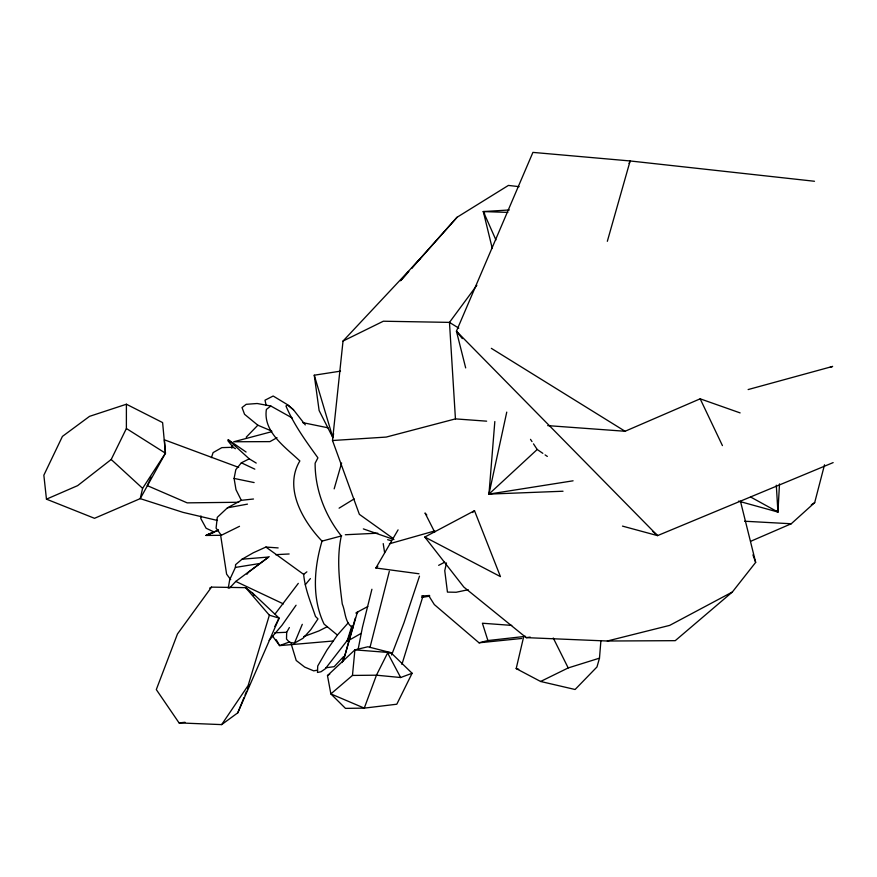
<?xml version="1.0" encoding="UTF-8"?>
<svg xmlns="http://www.w3.org/2000/svg" width="877" height="877" viewBox="0 0 877 877"><rect width="100%" height="100%" fill="white"/><g stroke="black" fill="none" stroke-linecap="round" stroke-linejoin="round"><path stroke-width="1.32" d="M46.459 499.166L77.636 485.639L111.193 459.493L126.387 428.513L126.398 404.231L89.553 416.345L62.42 436.406L43.85 475.202L46.459 499.166L94.508 518.307L140.232 498.629L165.446 453.201L164.416 439.826L238.654 467.386M289.377 627.537L286.68 632.273L286.505 639.059L289.531 642.392L294.475 643.093L302.949 638.335L310.842 629.609L317.978 618.91L315.49 616.454C310.853 602.631 304.999 589.048 303.65 574.369L265.917 547.051L253.278 552.784L242.052 559.208L235.584 564.656L235.398 567.43L229.686 579.752L228.261 588.226M200.986 515.95L200.844 518.614L206.095 528.228L214.426 532.175L205.974 535.452L221.3 535.299L239.509 526.31M738.5 501.14L777.932 512.036L779.5 483.907M563.023 491.23L488.96 494.102L494.825 421.541M523.646 636.845L516.191 668.592L540.605 681.473L575.093 689.497L596.974 666.958L599.484 658.156L600.888 640.901M412.102 673.262L400.657 677.526L387.623 652.948L376.452 675.191L364.273 708.123L330.859 693.904L352.466 675.433L354.9 649.868L367.858 646.777L390.89 652.663L412.102 673.262L396.799 704.22L364.273 708.123L345.472 708.375L330.859 693.904L327.472 675.586L354.9 649.868L390.89 652.663L388.204 653.003M393.071 538.445L359.362 514.339L332.504 440.517L343.028 341.054L419.776 259.175L457.06 217.266L508.408 185.42L519.151 186.658M340.517 371.146L314.262 375.203L319.118 410.535L332.854 437.656L333.611 433.698M358.244 648.783L362.42 627.362L371.914 589.256M253.497 499.013L241.318 500.318L235.99 489.684L234.093 478.425L235.814 469.655L241.361 462.815L249.243 458.835L256.227 463.067M573.087 480.804L488.96 494.102L506.753 412.113M446.481 562.957L444.76 570.686L447.445 592.107L456.172 592.26L468.186 589.728M126.398 404.231L162.607 422.582L165.446 453.201L142.6 488.336L140.232 498.629L183.008 512.365L217.485 520.478M369.962 647.555L389.322 571.322M342.216 662.508L343.685 656.478L334.192 666.673L325.74 667.792M292.26 418L270.785 405.996L266.378 409.449C262.914 431.977 285.562 447.38 299.857 460.951C283.545 488.116 302.839 521.015 322.012 541.12C314.043 567.912 311.664 598.278 324.095 624.106L337.404 635.069L326.902 650.131L317.726 666.005L317.474 672.451L320.993 671.76L325.268 668.811L348.717 638.555M750.624 541.317L791.24 523.766L814.678 502.642L824.523 464.788M343.225 661.083L357.432 612.08M344.716 656.139L355.262 618.208M607.333 241.307L630.135 160.962L814.492 181.265M231.857 448.235L232.613 445.648M334.17 488.851L341.624 462.99M245.648 587.656L269.36 615.194L248.158 685.474L221.662 724.61L179.061 722.9L156.303 689.585L177.472 633.961L211.532 587.119L245.648 587.656L252.795 593.269L279.116 618.121L237.777 712.826L221.662 724.61M351.907 625.816L347.018 641.372L361.214 633.347M348.268 639.706L352.28 626.912M401.907 664.426L422.999 596.042M419.502 576.156L403.99 622.747L391.624 654.976M246.075 452.017L228.239 439.772L227.91 440.758L233.107 447.281L235.398 448.728M211.412 457.651L213.1 452.609L221.848 447.632L233.107 447.281M237.777 712.826L243.981 697.61M245.023 695.077L246.569 691.273M247.61 688.741L249.156 684.937M294.475 643.093L302.291 624.325M629.083 163.484L630.135 160.962L532.92 152.39L456.435 331.188L465.676 367.912M151.228 477.22L147.215 485.595L187.196 502.861L238.708 502.269M274.852 626.474L279.116 618.121L269.36 615.194M418.976 573.777L375.882 567.989L398.07 529.872M296.064 605.229L281.966 625.312L269.129 640.353M275.104 613.966L298.301 583.369M476.847 285.277L449.473 322.385L455.437 418.888L386.22 437.075L332.504 440.517M246.93 574.271L248.597 572.155L268.121 557.443M424.797 537.042L500.438 576.606L474.501 510.699L424.797 537.042L463.812 587.042L526.211 637.634L607.301 641.01L675.246 640.67L732.361 592.008L755.667 562.387L740.473 501.271M305.284 584.762L310.392 578.579M337.404 635.069L348.213 622.845M356.314 613.681L358.123 611.642M400.581 280.64L408.781 271.442L400.625 280.64M457.06 217.266L411.51 268.373L419.776 259.175M229.533 588.094L235.781 581.429L269.206 556.621M246.196 437.228L257.849 425.213L271.727 431.067M241.318 500.318L227.439 507.816L217.299 517.331L216.082 528.118L221.3 535.299M472.539 512.541L474.501 510.699M488.96 494.102L537.206 449.495L542.83 453.343M375.871 568.011L377.812 566.235M303.65 574.369L306.862 571.848M811.313 504.823L814.678 502.642M327.472 675.586L329.719 674.172M339.092 508.167L354.165 498.892M277.022 437.711L269.919 441.624L233.731 441.767L271.673 431.703M355.985 612.859L367.781 606.544M209.658 588.116L211.532 587.119M732.361 592.008L669.699 625.378L607.301 641.01M438.653 565.336L444.716 562.201M327.231 626.704L318.866 630.947L303.672 636.625M343.028 341.054L383.326 321.223L449.473 322.385L458.781 328.151M540.605 681.473L568.197 667.934L599.484 658.156M547.719 425.619L625.071 431.265L700.175 398.816L740.122 412.903M205.974 535.452L218.505 530.19M207.18 534.762L218.461 530.048M833.15 462.607L657.542 535.617L622.484 526.112M289.75 641.832L279.62 645.625L272.276 635.726M830.081 367.353L832.635 366.422L748.136 389.563M389.454 543.773L434.762 530.925M322.012 541.12L341.734 535.847M429.226 596.481L434.312 604.56L479.039 642.808L487.897 640.55L525.608 636.34M227.439 507.816L247.467 504.132M317.562 670.171L313.703 670.861L304.67 667.079L296.218 660.491L291.098 643.652M421.749 597.445L429.697 596.141M235.398 567.43L259.68 563.516M526.211 637.634L530.19 637.108M479.039 642.808L521.694 638.478M179.061 722.9L185.025 722.286M333.468 640.977L279.62 645.625L276.233 639.706M242.052 559.208L267.704 557.103M421.519 596.064L429.587 595.45M492.282 248.487L483.315 211.565L509.307 209.976M275.575 554.67L289.136 553.979M345.319 534.751L377.79 533.183M274.709 632.788L286.68 632.273M352.466 675.433L376.452 675.191L400.657 677.526M495.922 239.936L483.315 211.565L507.893 212.398M744.595 521.223L791.24 523.766M265.917 547.051L278.152 547.917M455.437 418.888L486.647 421.168M511.751 625.4L482.405 623.229L487.897 640.55M270.785 405.996L257.158 403.508L246.196 404.319L242.03 407.553L244.551 414.295L257.849 425.213M302.664 422.615L327.998 427.801M234.093 478.425L254.133 482.569M387.612 539.717L391.504 540.692M516.191 668.592L518.756 669.261M363.341 528.897L393.97 539.552M241.361 462.815L254.823 469.151M235.781 581.429L283.392 603.891M750.811 497.116L777.932 512.036L776.309 485.2M775.575 510.699L777.932 512.036M491.339 348.344L625.071 431.265M126.387 428.513L165.446 453.201M545.077 454.889L547.336 456.424M353.135 627.833C344.628 623.152 345.659 611.872 342.271 604.012C339.399 581.44 336.439 558.419 341.306 535.891C325.093 515.523 314.964 489.366 315.128 463.199L317.923 457.838C306.051 441.416 293.905 424.731 285.946 405.985L288.116 405.119L293.532 409.844L305.306 424.906M293.532 409.844L286.845 404.297L273.175 396.02L265.007 400.197L266.18 405.459M249.243 458.835L228.239 439.772M652.499 531.199L657.542 535.617L456.435 331.188L462.332 338.599M111.193 459.493L142.6 488.336M426.803 515.018L425.005 512.99L434.718 532.153M230.684 579.642L226.606 574.139L220.587 534.937M530.508 439.344L531.999 441.602M533.49 443.861L537.206 449.495M252.795 593.269L254.166 595.582M483.315 211.565L484.674 213.933M553.255 638.007L568.197 667.934M700.175 398.816L722.429 445.604M752.926 554.867L755.667 562.387M314.262 375.203L332.854 437.656M383.216 543.597L384.608 552.653"/></g></svg>
